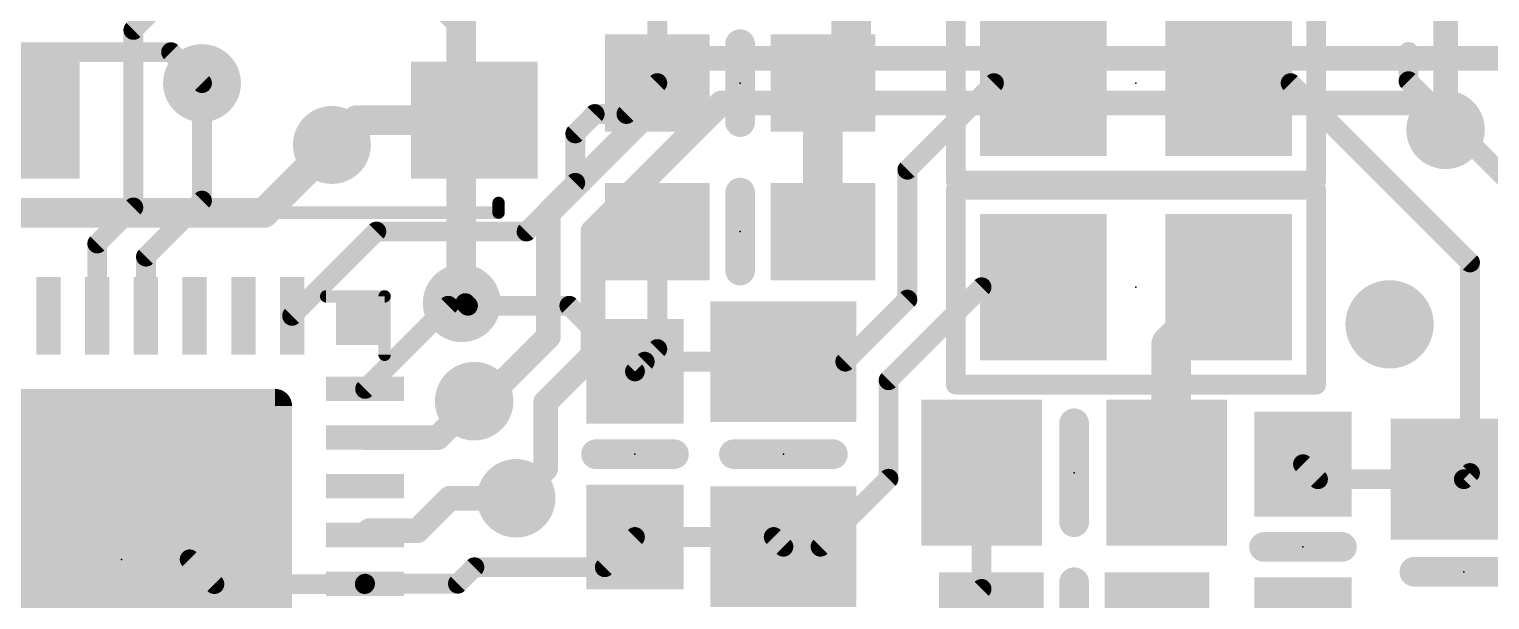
# Model space of a CAD drawing. Extents: x -0.1 to 65.1, y -0.2 to 30.7.
# Drawn here: x 30.29 to 45.29, y 13.75 to 19.6 of the extents above; entities that cross this region are included whole.
import ezdxf

# ---------------------------------------------------------------- set-up
doc = ezdxf.new("R2010")
doc.units = 0
for name, color, linetype in [('1', 12, 'CONTINUOUS'), ('16', 5, 'CONTINUOUS'), ('18', 110, 'CONTINUOUS'), ('21', 40, 'CONTINUOUS'), ('23', 40, 'CONTINUOUS')]:
    doc.layers.add(name, color=color, linetype=linetype)

# ---------------------------------------------------------------- blocks, each defined once
blk = doc.blocks.new('RECT')
blk.add_solid([(-0.5, -0.5), (0.5, -0.5), (-0.5, 0.5), (0.5, 0.5)])
blk = doc.blocks.new('RECT560000X560000R10')
at = {"const_width": 0.175}
blk.add_lwpolyline([(1.6625, -1.575), (1.6625, 1.575, 0.4142), (1.575, 1.6625), (-1.575, 1.6625, 0.4142), (-1.6625, 1.575), (-1.6625, -1.575, 0.4142), (-1.575, -1.6625), (1.575, -1.6625, 0.4142)], format="xyb", close=True, dxfattribs=at)
blk.add_solid([(-1.6004, -1.6004), (1.6004, -1.6004), (-1.6004, 1.6004), (1.6004, 1.6004)])
blk = doc.blocks.new('ROUNDV')
at = {"const_width": 0.5}
blk.add_lwpolyline([(0, -0.25, 1), (0, 0.25, 1), (0, -0.25)], format="xyb", dxfattribs=at)

msp = doc.modelspace()

# ---------------------------------------------------------------- linework, layer by layer
at = {"layer": '1'}
for points, const_width in [([(33.0835, 21.3168), (31.3627, 19.596)], 0.2032), ([(38.7325, 20.6375), (38.7325, 19.3405)], 0.4064), ([(36.742, 20.547), (36.742, 19.05)], 0.2032), ([(44.8343, 18.5706), (44.8343, 20.1508)], 0.254), ([(31.3627, 17.7736), (31.3627, 19.596)], 0.2032), ([(38.442, 19.05), (38.7325, 19.3405)], 0.4064), ([(38.442, 19.05), (38.442, 17.526)], 0.4064), ([(32.0675, 19.05), (32.0675, 17.8435)], 0.2032), ([(36.4245, 18.7325), (36.742, 19.05)], 0.2032), ([(40.198, 19.05), (39.309, 18.161)], 0.2032), ([(40.706, 19.05), (40.198, 19.05)], 0.2032), ([(42.606, 19.05), (43.2435, 19.05)], 0.2032), ([(43.2435, 19.05), (45.085, 17.2085)], 0.2032), ([(33.401, 18.415), (33.656, 18.67)], 0.3048), ([(33.656, 18.67), (34.862, 18.67)], 0.3048), ([(36.099, 18.7325), (35.8997, 18.5333)], 0.2032), ([(36.4245, 18.7325), (36.099, 18.7325)], 0.2032), ([(35.8997, 18.0267), (35.8997, 18.5333)], 0.2032), ([(39.309, 18.161), (39.309, 16.8275)], 0.2032), ([(35.3991, 17.526), (35.8997, 18.0267)], 0.2032), ([(30.992, 17.403), (31.3627, 17.7736)], 0.2032), ([(32.0675, 17.8435), (31.492, 17.268)], 0.2032), ([(32.992, 16.6605), (33.8575, 17.526)], 0.2032), ([(33.8575, 17.526), (35.3991, 17.526)], 0.2032), ([(36.742, 17.526), (36.742, 16.3195)], 0.2032), ([(30.992, 16.6605), (30.992, 17.403)], 0.2032), ([(31.492, 17.268), (31.492, 16.6605)], 0.2032), ([(45.085, 17.2085), (45.085, 15.047)], 0.2032), ([(42.0164, 16.3649), (42.606, 16.9545)], 0.4064), ([(40.071, 16.9545), (39.116, 15.9995)], 0.2032), ([(40.706, 16.9545), (40.071, 16.9545)], 0.2032), ([(33.742, 15.9105), (34.5955, 16.764)], 0.2032), ([(34.5955, 16.764), (34.7075, 16.764)], 0.2032), ([(34.7345, 16.7911), (34.7075, 16.764)], 0.3048), ([(34.7345, 16.7911), (34.7709, 16.7911)], 0.2032), ([(34.7709, 16.7911), (34.798, 16.764)], 0.2032), ([(34.798, 16.764), (35.8385, 16.764)], 0.2032), ([(35.8385, 16.764), (36.5125, 16.09)], 0.2032), ([(39.309, 16.8275), (38.6715, 16.19)], 0.2032), ([(42.0164, 15.5282), (42.0164, 16.3649)], 0.4064), ([(36.742, 16.3195), (36.5125, 16.09)], 0.2032), ([(36.5125, 16.09), (36.6125, 16.19)], 0.2032), ([(36.6125, 16.19), (38.0365, 16.19)], 0.2032), ([(38.6715, 16.19), (38.0365, 16.19)], 0.2032), ([(39.116, 15.9995), (39.116, 14.9885)], 0.2032), ([(34.8615, 15.7846), (34.4874, 15.4105)], 0.254), ([(41.971, 15.4828), (42.0164, 15.5282)], 0.4064), ([(41.971, 15.0495), (41.971, 15.4828)], 0.4064), ([(34.4874, 15.4105), (33.742, 15.4105)], 0.254), ([(40.071, 15.0495), (40.071, 13.8569)], 0.2032), ([(43.5245, 14.9835), (43.3705, 15.1375)], 0.2032), ([(45.085, 15.047), (45.0215, 14.9835)], 0.2032), ([(39.116, 14.9885), (38.4175, 14.29)], 0.2032), ([(45.0215, 14.9835), (43.5245, 14.9835)], 0.2032), ([(46.8861, 13.1189), (45.0215, 14.9835)], 0.2032), ([(34.2788, 14.4553), (34.6111, 14.7876)], 0.254), ([(34.6111, 14.7876), (35.2923, 14.7876)], 0.254), ([(33.742, 14.4105), (33.7868, 14.4553)], 0.254), ([(33.7868, 14.4553), (34.2788, 14.4553)], 0.254), ([(36.2021, 14.0796), (36.5125, 14.39)], 0.2032), ([(37.9365, 14.39), (36.5125, 14.39)], 0.2032), ([(38.0365, 14.29), (37.9365, 14.39)], 0.2032), ([(31.242, 14.1605), (31.9405, 14.1605)], 0.2032), ([(31.9405, 14.1605), (32.1945, 13.9065)], 0.2032), ([(38.0365, 14.29), (38.4175, 14.29)], 0.2032), ([(34.8636, 14.0796), (34.6945, 13.9105)], 0.2032), ([(34.8636, 14.0796), (36.2021, 14.0796)], 0.2032), ([(32.1945, 13.9065), (33.738, 13.9065)], 0.2032), ([(33.738, 13.9065), (33.742, 13.9105)], 0.2032), ([(33.742, 13.9105), (34.6945, 13.9105)], 0.2032), ([(40.071, 13.8569), (39.5743, 13.3602)], 0.2032)]:
    msp.add_lwpolyline(points, dxfattribs=dict(at, const_width=const_width))
for points, const_width in [([(31.3267, 19.6319, 1), (31.3986, 19.56)], 0.1016), ([(31.4135, 19.596, 1), (31.3119, 19.596)], 0.1016), ([(38.8043, 19.2687, 1), (38.6607, 19.4123)], 0.2032), ([(38.6309, 19.3405, 1), (38.8341, 19.3405)], 0.2032), ([(38.5436, 19.05, 1), (38.3404, 19.05)], 0.2032), ([(38.3702, 19.1218, 1), (38.5138, 18.9782)], 0.2032), ([(32.1183, 19.05, 1), (32.0167, 19.05)], 0.1016), ([(36.6912, 19.05, 1), (36.7928, 19.05)], 0.1016), ([(36.7779, 19.0141, 1), (36.7061, 19.0859)], 0.1016), ([(40.198, 19.1008, 1), (40.198, 18.9992)], 0.1016), ([(40.2339, 19.0141, 1), (40.1621, 19.0859)], 0.1016), ([(40.706, 18.9992, 1), (40.706, 19.1008)], 0.1016), ([(42.606, 19.1008, 1), (42.606, 18.9992)], 0.1016), ([(43.2794, 19.0859, 1), (43.2076, 19.0141)], 0.1016), ([(43.2435, 18.9992, 1), (43.2435, 19.1008)], 0.1016), ([(33.656, 18.7462, 1), (33.656, 18.5938)], 0.1524), ([(33.7099, 18.6161, 1), (33.6021, 18.7239)], 0.1524), ([(34.862, 18.5938, 1), (34.862, 18.7462)], 0.1524), ([(36.099, 18.7833, 1), (36.099, 18.6817)], 0.1016), ([(36.1349, 18.6966, 1), (36.063, 18.7684)], 0.1016), ([(36.3886, 18.7684, 1), (36.4604, 18.6966)], 0.1016), ([(36.4245, 18.6817, 1), (36.4245, 18.7833)], 0.1016), ([(35.9505, 18.5333, 1), (35.8489, 18.5333)], 0.1016), ([(35.8638, 18.5692, 1), (35.9356, 18.4973)], 0.1016), ([(44.7708, 18.5706, 1), (44.8978, 18.5706)], 0.127), ([(33.3471, 18.4689, 1), (33.4549, 18.3611)], 0.1524), ([(39.3598, 18.161, 1), (39.2582, 18.161)], 0.1016), ([(39.2731, 18.1969, 1), (39.3449, 18.1251)], 0.1016), ([(35.8489, 18.0267, 1), (35.9505, 18.0267)], 0.1016), ([(35.9356, 17.9907, 1), (35.8638, 18.0626)], 0.1016), ([(31.3986, 17.7377, 1), (31.3267, 17.8096)], 0.1016), ([(32.0167, 17.8435, 1), (32.1183, 17.8435)], 0.1016), ([(32.1034, 17.8076, 1), (32.0316, 17.8794)], 0.1016), ([(31.3119, 17.7736, 1), (31.4135, 17.7736)], 0.1016), ([(33.8575, 17.5768, 1), (33.8575, 17.4752)], 0.1016), ([(33.8934, 17.4901, 1), (33.8216, 17.5619)], 0.1016), ([(35.3631, 17.5619, 1), (35.435, 17.4901)], 0.1016), ([(35.3991, 17.4752, 1), (35.3991, 17.5768)], 0.1016), ([(36.7928, 17.526, 1), (36.6912, 17.526)], 0.1016), ([(38.3404, 17.526, 1), (38.5436, 17.526)], 0.2032), ([(31.0428, 17.403, 1), (30.9412, 17.403)], 0.1016), ([(30.9561, 17.4389, 1), (31.0279, 17.3671)], 0.1016), ([(31.5428, 17.268, 1), (31.4412, 17.268)], 0.1016), ([(31.4561, 17.3039, 1), (31.5279, 17.2321)], 0.1016), ([(45.1358, 17.2085, 1), (45.0342, 17.2085)], 0.1016), ([(45.0491, 17.1726, 1), (45.1209, 17.2444)], 0.1016), ([(42.6778, 16.8827, 1), (42.5342, 17.0263)], 0.2032), ([(40.071, 17.0053, 1), (40.071, 16.9037)], 0.1016), ([(40.1069, 16.9186, 1), (40.0351, 16.9904)], 0.1016), ([(40.706, 16.9037, 1), (40.706, 17.0053)], 0.1016), ([(34.5955, 16.8148, 1), (34.5955, 16.7132)], 0.1016), ([(34.6314, 16.7281, 1), (34.5596, 16.7999)], 0.1016), ([(34.6536, 16.8179, 1), (34.7613, 16.7101)], 0.1524), ([(34.7884, 16.7372, 1), (34.6806, 16.8449)], 0.1524), ([(34.7345, 16.8419, 1), (34.7345, 16.7403)], 0.1016), ([(34.7075, 16.7132, 1), (34.7075, 16.8148)], 0.1016), ([(34.8069, 16.827, 1), (34.735, 16.7551)], 0.1016), ([(34.798, 16.8148, 1), (34.798, 16.7132)], 0.1016), ([(34.7621, 16.7281, 1), (34.8339, 16.7999)], 0.1016), ([(34.7709, 16.7403, 1), (34.7709, 16.8419)], 0.1016), ([(35.8744, 16.7999, 1), (35.8026, 16.7281)], 0.1016), ([(35.8385, 16.7132, 1), (35.8385, 16.8148)], 0.1016), ([(39.2582, 16.8275, 1), (39.3598, 16.8275)], 0.1016), ([(39.3449, 16.7916, 1), (39.2731, 16.8634)], 0.1016), ([(30.9412, 16.6605, 1), (31.0428, 16.6605)], 0.1016), ([(31.4412, 16.6605, 1), (31.5428, 16.6605)], 0.1016), ([(32.9561, 16.6964, 1), (33.0279, 16.6246)], 0.1016), ([(42.118, 16.3649, 1), (41.9148, 16.3649)], 0.2032), ([(41.9446, 16.4367, 1), (42.0882, 16.2931)], 0.2032), ([(36.6912, 16.3195, 1), (36.7928, 16.3195)], 0.1016), ([(36.7779, 16.2836, 1), (36.7061, 16.3554)], 0.1016), ([(36.6125, 16.2408, 1), (36.6125, 16.1392)], 0.1016), ([(36.6484, 16.1541, 1), (36.5766, 16.2259)], 0.1016), ([(38.0365, 16.2408, 1), (38.0365, 16.1392)], 0.1016), ([(38.0365, 16.1392, 1), (38.0365, 16.2408)], 0.1016), ([(38.6356, 16.2259, 1), (38.7074, 16.1541)], 0.1016), ([(38.6715, 16.1392, 1), (38.6715, 16.2408)], 0.1016), ([(36.4766, 16.1259, 1), (36.5484, 16.0541)], 0.1016), ([(36.4766, 16.1259, 1), (36.5484, 16.0541)], 0.1016), ([(36.4766, 16.0541, 1), (36.5484, 16.1259)], 0.1016), ([(39.1668, 15.9995, 1), (39.0652, 15.9995)], 0.1016), ([(39.0801, 16.0354, 1), (39.1519, 15.9636)], 0.1016), ([(33.7061, 15.9464, 1), (33.7779, 15.8746)], 0.1016), ([(34.9064, 15.7397, 1), (34.8166, 15.8295)], 0.127), ([(42.0726, 15.4828, 1), (41.8694, 15.4828)], 0.2032), ([(41.8992, 15.5546, 1), (42.0428, 15.4109)], 0.2032), ([(41.9148, 15.5282, 1), (42.118, 15.5282)], 0.2032), ([(42.0882, 15.4563, 1), (41.9446, 15.6)], 0.2032), ([(33.742, 15.474, 1), (33.742, 15.347)], 0.127), ([(34.4425, 15.4554, 1), (34.5323, 15.3656)], 0.127), ([(34.4874, 15.347, 1), (34.4874, 15.474)], 0.127), ([(40.1218, 15.0495, 1), (40.0202, 15.0495)], 0.1016), ([(41.8694, 15.0495, 1), (42.0726, 15.0495)], 0.2032), ([(43.4064, 15.1734, 1), (43.3346, 15.1016)], 0.1016), ([(45.1209, 15.0111, 1), (45.0491, 15.0829)], 0.1016), ([(39.0652, 14.9885, 1), (39.1668, 14.9885)], 0.1016), ([(39.1519, 14.9526, 1), (39.0801, 15.0244)], 0.1016), ([(43.5245, 15.0343, 1), (43.5245, 14.9327)], 0.1016), ([(43.4886, 14.9476, 1), (43.5604, 15.0194)], 0.1016), ([(45.0574, 15.0194, 1), (44.9856, 14.9476)], 0.1016), ([(44.9856, 15.0194, 1), (45.0574, 14.9476)], 0.1016), ([(45.0215, 14.9327, 1), (45.0215, 15.0343)], 0.1016), ([(45.0342, 15.047, 1), (45.1358, 15.047)], 0.1016), ([(34.6111, 14.8511, 1), (34.6111, 14.7241)], 0.127), ([(34.656, 14.7427, 1), (34.5662, 14.8325)], 0.127), ([(35.2923, 14.7241, 1), (35.2923, 14.8511)], 0.127), ([(33.7868, 14.5188, 1), (33.7868, 14.3918)], 0.127), ([(33.8317, 14.4104, 1), (33.7419, 14.5002)], 0.127), ([(34.2339, 14.5002, 1), (34.3237, 14.4104)], 0.127), ([(34.2788, 14.3918, 1), (34.2788, 14.5188)], 0.127), ([(33.6971, 14.4554, 1), (33.7869, 14.3656)], 0.127), ([(36.5125, 14.4408, 1), (36.5125, 14.3392)], 0.1016), ([(36.5484, 14.3541, 1), (36.4766, 14.4259)], 0.1016), ([(37.9724, 14.4259, 1), (37.9006, 14.3541)], 0.1016), ([(37.9365, 14.3392, 1), (37.9365, 14.4408)], 0.1016), ([(31.242, 14.2113, 1), (31.242, 14.1097)], 0.1016), ([(31.9764, 14.1964, 1), (31.9046, 14.1246)], 0.1016), ([(31.9405, 14.1097, 1), (31.9405, 14.2113)], 0.1016), ([(38.0365, 14.3408, 1), (38.0365, 14.2392)], 0.1016), ([(38.0006, 14.2541, 1), (38.0724, 14.3259)], 0.1016), ([(38.3816, 14.3259, 1), (38.4534, 14.2541)], 0.1016), ([(38.4175, 14.2392, 1), (38.4175, 14.3408)], 0.1016), ([(34.8636, 14.1304, 1), (34.8636, 14.0288)], 0.1016), ([(34.8995, 14.0437, 1), (34.8277, 14.1155)], 0.1016), ([(36.1662, 14.1155, 1), (36.238, 14.0437)], 0.1016), ([(36.2021, 14.0288, 1), (36.2021, 14.1304)], 0.1016), ([(32.1945, 13.9573, 1), (32.1945, 13.8557)], 0.1016), ([(32.1586, 13.8706, 1), (32.2304, 13.9424)], 0.1016), ([(33.7021, 13.9424, 1), (33.7739, 13.8706)], 0.1016), ([(33.742, 13.9613, 1), (33.742, 13.8597)], 0.1016), ([(33.7779, 13.8746, 1), (33.7061, 13.9464)], 0.1016), ([(33.738, 13.8557, 1), (33.738, 13.9573)], 0.1016), ([(34.6586, 13.9464, 1), (34.7304, 13.8746)], 0.1016), ([(34.6945, 13.8597, 1), (34.6945, 13.9613)], 0.1016), ([(40.1069, 13.821, 1), (40.0351, 13.8928)], 0.1016), ([(40.0202, 13.8569, 1), (40.1218, 13.8569)], 0.1016)]:
    msp.add_lwpolyline(points, format="xyb", dxfattribs=dict(at, const_width=const_width))
at = {"layer": '16'}
for points, const_width in [([(34.7281, 19.6805), (34.584, 19.8247)], 0.3048), ([(34.7281, 19.6805), (34.7281, 16.7974)], 0.3048), ([(20.6375, 19.3675), (31.75, 19.3675)], 0.2032), ([(31.75, 19.3675), (32.0675, 19.05)], 0.2032), ([(37.211, 19.304), (35.6235, 17.7165)], 0.254), ([(45.466, 19.304), (37.211, 19.304)], 0.254), ([(36.0807, 17.5271), (37.4004, 18.8468)], 0.254), ([(37.4004, 18.8468), (44.5581, 18.8468)], 0.254), ([(44.5581, 18.8468), (44.8343, 18.5706)], 0.254), ([(32.7025, 17.7165), (33.401, 18.415)], 0.3048), ([(27.813, 17.7165), (32.7025, 17.7165)], 0.3048), ([(35.6235, 17.7165), (35.6235, 16.4465)], 0.254), ([(36.0807, 16.2571), (36.0807, 17.5271)], 0.254), ([(34.7345, 16.7911), (34.7281, 16.7974)], 0.3048), ([(35.6235, 16.4465), (34.9616, 15.7846)], 0.254), ([(35.5949, 15.7713), (36.0807, 16.2571)], 0.254), ([(34.9616, 15.7846), (34.8615, 15.7846)], 0.254), ([(35.5949, 15.0902), (35.5949, 15.7713)], 0.254), ([(35.2923, 14.7876), (35.5949, 15.0902)], 0.254)]:
    msp.add_lwpolyline(points, dxfattribs=dict(at, const_width=const_width))
for points, const_width in [([(34.6743, 19.6266, 1), (34.782, 19.7344)], 0.1524), ([(31.7859, 19.4034, 1), (31.7141, 19.3316)], 0.1016), ([(31.75, 19.3167, 1), (31.75, 19.4183)], 0.1016), ([(37.211, 19.3675, 1), (37.211, 19.2405)], 0.127), ([(37.2559, 19.2591, 1), (37.1661, 19.3489)], 0.127), ([(32.0316, 19.0141, 1), (32.1034, 19.0859)], 0.1016), ([(37.4004, 18.9103, 1), (37.4004, 18.7833)], 0.127), ([(37.4453, 18.8019, 1), (37.3555, 18.8917)], 0.127), ([(44.603, 18.8917, 1), (44.5132, 18.8019)], 0.127), ([(44.5581, 18.7833, 1), (44.5581, 18.9103)], 0.127), ([(44.7894, 18.5257, 1), (44.8792, 18.6155)], 0.127), ([(33.4549, 18.3611, 1), (33.3471, 18.4689)], 0.1524), ([(32.6486, 17.7704, 1), (32.7564, 17.6626)], 0.1524), ([(32.7025, 17.6403, 1), (32.7025, 17.7927)], 0.1524), ([(35.687, 17.7165, 1), (35.56, 17.7165)], 0.127), ([(35.5786, 17.7614, 1), (35.6684, 17.6716)], 0.127), ([(36.1442, 17.5271, 1), (36.0172, 17.5271)], 0.127), ([(36.0358, 17.572, 1), (36.1256, 17.4822)], 0.127), ([(34.782, 16.8513, 1), (34.6743, 16.7435)], 0.1524), ([(34.6519, 16.7974, 1), (34.8043, 16.7974)], 0.1524), ([(34.6806, 16.7372, 1), (34.7884, 16.8449)], 0.1524), ([(35.56, 16.4465, 1), (35.687, 16.4465)], 0.127), ([(35.6684, 16.4016, 1), (35.5786, 16.4914)], 0.127), ([(36.1256, 16.2122, 1), (36.0358, 16.302)], 0.127), ([(36.0172, 16.2571, 1), (36.1442, 16.2571)], 0.127), ([(34.8615, 15.8481, 1), (34.8615, 15.7211)], 0.127), ([(34.9616, 15.7211, 1), (34.9616, 15.8481)], 0.127), ([(35.6584, 15.7713, 1), (35.5314, 15.7713)], 0.127), ([(34.9167, 15.8295, 1), (35.0065, 15.7397)], 0.127), ([(35.55, 15.8162, 1), (35.6398, 15.7264)], 0.127), ([(35.5314, 15.0902, 1), (35.6584, 15.0902)], 0.127), ([(35.6398, 15.0453, 1), (35.55, 15.1351)], 0.127), ([(35.2474, 14.8325, 1), (35.3372, 14.7427)], 0.127)]:
    msp.add_lwpolyline(points, format="xyb", dxfattribs=dict(at, const_width=const_width))
at = {"layer": '21'}
for points, const_width in [([(39.806, 18.05), (39.806, 20.05)], 0.2032), ([(43.506, 20.05), (43.506, 18.05)], 0.2032), ([(37.592, 19.45), (37.592, 18.65)], 0.3048), ([(44.4535, 19.07), (44.4535, 19.37)], 0.2032), ([(45.8035, 17.72), (44.4535, 19.07)], 0.2032), ([(43.506, 18.05), (39.806, 18.05)], 0.2032), ([(37.592, 17.926), (37.592, 17.126)], 0.3048), ([(39.806, 15.9545), (39.806, 17.9545)], 0.2032), ([(39.806, 17.9545), (43.506, 17.9545)], 0.2032), ([(43.506, 17.9545), (43.506, 15.9545)], 0.2032), ([(35.112, 17.72), (35.112, 17.82)], 0.127), ([(29.912, 17.72), (35.112, 17.72)], 0.127), ([(33.942, 16.8605), (33.342, 16.8605)], 0.127), ([(33.942, 16.2605), (33.942, 16.8605)], 0.127), ([(43.506, 15.9545), (39.806, 15.9545)], 0.2032), ([(41.021, 15.5575), (41.021, 14.5415)], 0.3048), ([(36.9125, 15.24), (36.1125, 15.24)], 0.3048), ([(38.5445, 15.24), (37.5285, 15.24)], 0.3048), ([(43.7705, 14.2875), (42.9705, 14.2875)], 0.3048), ([(45.5295, 14.0335), (44.5135, 14.0335)], 0.3048), ([(41.021, 13.9255), (41.021, 13.1255)], 0.3048)]:
    msp.add_lwpolyline(points, dxfattribs=dict(at, const_width=const_width))
for points, const_width in [([(37.6682, 19.45, 1), (37.5158, 19.45)], 0.1524), ([(44.5043, 19.37, 1), (44.4027, 19.37)], 0.1016), ([(44.4894, 19.1059, 1), (44.4176, 19.0341)], 0.1016), ([(44.4027, 19.07, 1), (44.5043, 19.07)], 0.1016), ([(37.5158, 18.65, 1), (37.6682, 18.65)], 0.1524), ([(39.806, 18.1008, 1), (39.806, 17.9992)], 0.1016), ([(43.506, 17.9992, 1), (43.506, 18.1008)], 0.1016), ([(37.6682, 17.926, 1), (37.5158, 17.926)], 0.1524), ([(39.7552, 18.05, 1), (39.8568, 18.05)], 0.1016), ([(39.8568, 17.9545, 1), (39.7552, 17.9545)], 0.1016), ([(39.806, 18.0053, 1), (39.806, 17.9037)], 0.1016), ([(43.4552, 18.05, 1), (43.5568, 18.05)], 0.1016), ([(43.5568, 17.9545, 1), (43.4552, 17.9545)], 0.1016), ([(43.506, 17.9037, 1), (43.506, 18.0053)], 0.1016), ([(35.1438, 17.82, 1), (35.0802, 17.82)], 0.0635), ([(35.0802, 17.72, 1), (35.1438, 17.72)], 0.0635), ([(35.112, 17.6883, 1), (35.112, 17.7518)], 0.0635), ([(37.5158, 17.126, 1), (37.6682, 17.126)], 0.1524), ([(33.342, 16.8923, 1), (33.342, 16.8288)], 0.0635), ([(33.9738, 16.8605, 1), (33.9102, 16.8605)], 0.0635), ([(33.942, 16.8288, 1), (33.942, 16.8923)], 0.0635), ([(33.9102, 16.2605, 1), (33.9738, 16.2605)], 0.0635), ([(39.806, 16.0053, 1), (39.806, 15.9037)], 0.1016), ([(43.506, 15.9037, 1), (43.506, 16.0053)], 0.1016), ([(39.7552, 15.9545, 1), (39.8568, 15.9545)], 0.1016), ([(43.4552, 15.9545, 1), (43.5568, 15.9545)], 0.1016), ([(41.0972, 15.5575, 1), (40.9448, 15.5575)], 0.1524), ([(36.1125, 15.3162, 1), (36.1125, 15.1638)], 0.1524), ([(36.9125, 15.1638, 1), (36.9125, 15.3162)], 0.1524), ([(37.5285, 15.3162, 1), (37.5285, 15.1638)], 0.1524), ([(38.5445, 15.1638, 1), (38.5445, 15.3162)], 0.1524), ([(40.9448, 14.5415, 1), (41.0972, 14.5415)], 0.1524), ([(42.9705, 14.3637, 1), (42.9705, 14.2113)], 0.1524), ([(43.7705, 14.2113, 1), (43.7705, 14.3637)], 0.1524), ([(44.5135, 14.1097, 1), (44.5135, 13.9573)], 0.1524), ([(41.0972, 13.9255, 1), (40.9448, 13.9255)], 0.1524)]:
    msp.add_lwpolyline(points, format="xyb", dxfattribs=dict(at, const_width=const_width))
at = {"layer": '23'}
for p in [(37.592, 19.05), (41.656, 19.05), (37.592, 17.526), (41.656, 16.9545), (36.5125, 15.24), (38.0365, 15.24), (41.021, 15.0495), (43.3705, 14.2875), (31.242, 14.1605), (45.0215, 14.0335)]:
    msp.add_point(p, dxfattribs=at)

# ---------------------------------------------------------------- block references
at = {"layer": '1'}
for p, xscale, yscale in [((40.706, 19.05), 1.3, 1.5), ((42.606, 19.05), 1.3, 1.5), ((40.706, 16.9545), 1.3, 1.5), ((42.606, 16.9545), 1.3, 1.5), ((30.492, 16.6605), 0.25, 0.8), ((30.992, 16.6605), 0.25, 0.8), ((31.492, 16.6605), 0.25, 0.8), ((31.992, 16.6605), 0.25, 0.8), ((32.492, 16.6605), 0.25, 0.8), ((32.992, 16.6605), 0.25, 0.8), ((40.071, 15.0495), 1.24, 1.5), ((41.971, 15.0495), 1.24, 1.5)]:
    msp.add_blockref('RECT', p, dxfattribs=dict(at, xscale=xscale, yscale=yscale))
at = {"layer": '1', "xscale": 1.075}
for p in [(36.742, 19.05), (38.442, 19.05), (36.742, 17.526), (38.442, 17.526), (40.171, 13.5255), (41.871, 13.5255)]:
    msp.add_blockref('RECT', p, dxfattribs=at)
at = {"layer": '1'}
for p, xscale, yscale, rotation in [((30.162, 18.67), 1.3, 1.2, 180), ((34.862, 18.67), 1.3, 1.2, 180), ((38.0365, 16.19), 1.24, 1.5, 270), ((33.742, 15.9105), 0.25, 0.8, 270), ((45.0215, 14.9835), 1.24, 1.5, 270), ((33.742, 15.4105), 0.25, 0.8, 270), ((33.742, 14.9105), 0.25, 0.8, 270), ((38.0365, 14.29), 1.24, 1.5, 270), ((33.742, 14.4105), 0.25, 0.8, 270), ((33.742, 13.9105), 0.25, 0.8, 270)]:
    msp.add_blockref('RECT', p, dxfattribs=dict(at, xscale=xscale, yscale=yscale, rotation=rotation))
at = {"layer": '1', "xscale": 1.075, "rotation": 270}
for p in [(36.5125, 16.09), (43.3705, 15.1375), (36.5125, 14.39), (43.3705, 13.4375)]:
    msp.add_blockref('RECT', p, dxfattribs=at)
at = {"layer": '1', "rotation": 270}
msp.add_blockref('RECT560000X560000R10', (31.242, 14.1605), dxfattribs=at)
at = {"layer": '18'}
for p, xscale, yscale in [((32.0675, 19.05), 0.8001, 0.8001), ((32.0675, 19.05), 0.8001, 0.8001), ((44.8343, 18.5706), 0.8064, 0.8064), ((44.8343, 18.5706), 0.8064, 0.8064), ((33.401, 18.415), 0.8001, 0.8001), ((33.401, 18.415), 0.8001, 0.8001), ((34.7345, 16.7911), 0.8001, 0.8001), ((34.7345, 16.7911), 0.8001, 0.8001), ((44.2595, 16.5735), 0.9064, 0.9064), ((44.2595, 16.5735), 0.9064, 0.9064), ((34.8615, 15.7846), 0.8064, 0.8064), ((34.8615, 15.7846), 0.8064, 0.8064), ((35.2923, 14.7876), 0.8064, 0.8064), ((35.2923, 14.7876), 0.8064, 0.8064)]:
    msp.add_blockref('ROUNDV', p, dxfattribs=dict(at, xscale=xscale, yscale=yscale))
at = {"layer": '21', "xscale": 0.5, "yscale": 0.5, "rotation": 270}
msp.add_blockref('RECT', (33.692, 16.6105), dxfattribs=at)

doc.saveas('drawing.dxf')
